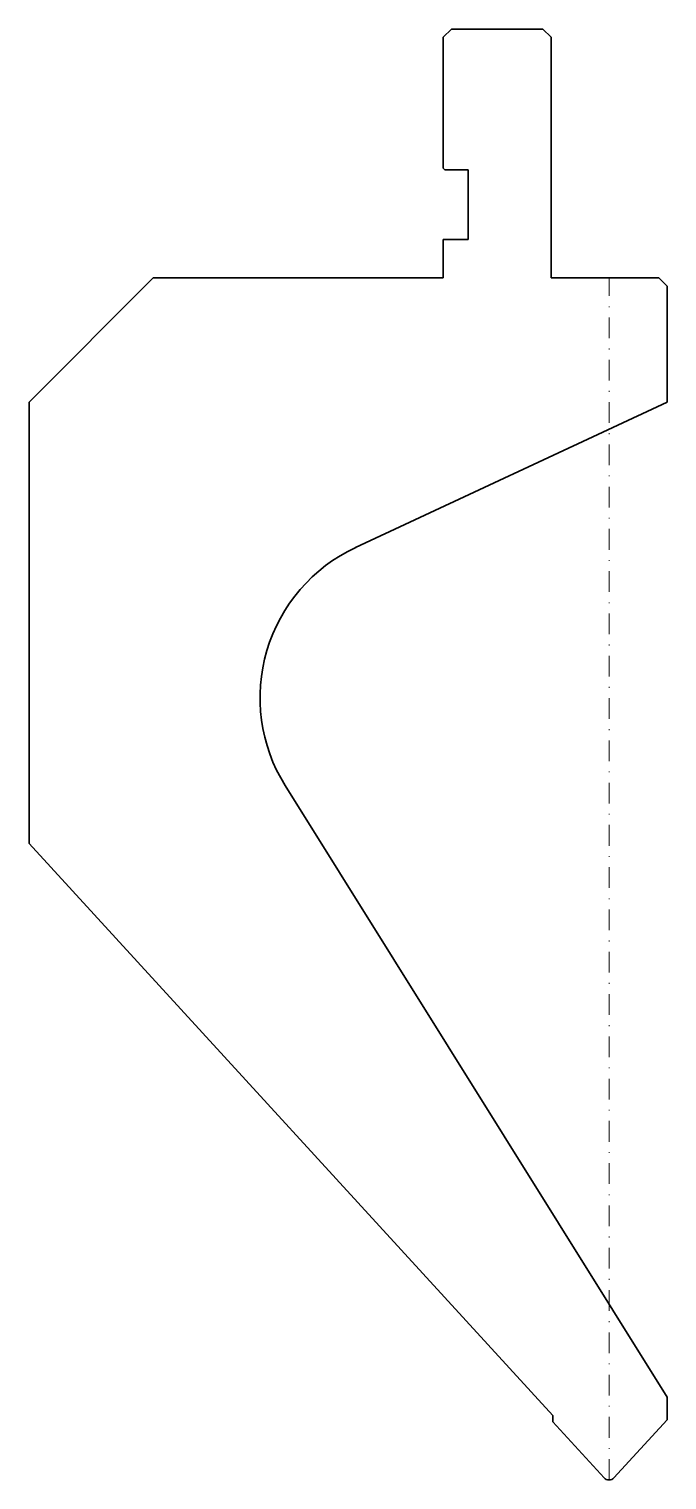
# Model space of a CAD drawing. Header units: millimetres. Extents: x -70 to 7, y 0 to 175.
import ezdxf

# ---------------------------------------------------------------- set-up
doc = ezdxf.new("R2010")
doc.units = ezdxf.units.MM
doc.header["$LTSCALE"] = 5
doc.linetypes.add('AUSGEZOGEN', pattern=[0])
doc.linetypes.add('DASHDOT', pattern=[1, 0.5, -0.25, 0, -0.25])
doc.layers.add('2', color=7, linetype='Continuous')

msp = doc.modelspace()

# ---------------------------------------------------------------- linework, layer by layer
at = {"layer": '2', "color": 7, "linetype": 'AUSGEZOGEN', "lineweight": 35}
for p, q in [((-19, 175), (-20, 174)), ((-20, 174), (-20, 158.2)), ((-8, 175), (-19, 175)), ((-7, 174), (-8, 175)), ((-7, 145), (-7, 174)), ((-20, 158.2), (-19.8, 158)), ((-19.8, 158), (-17, 158)), ((-17, 158), (-17, 149.6)), ((-17, 149.6), (-20, 149.6)), ((-20, 149.6), (-20, 145)), ((-55, 145), (-70, 130)), ((-20, 145), (-55, 145)), ((6, 145), (-7, 145)), ((7, 144), (6, 145)), ((7, 130), (7, 144)), ((-70, 130), (-70, 76.75)), ((-30.58, 112.48), (7, 130)), ((7, 10), (-39.09, 83.75)), ((-70, 76.75), (-6.78, 7.76)), ((7, 7.26), (7, 10)), ((-6.78, 7.76), (-6.78, 7.02)), ((-6.78, 7.02), (-0.59, 0.26)), ((0.59, 0.26), (7, 7.26))]:
    msp.add_line(p, q, dxfattribs=at)
at = {"layer": '2', "color": 7, "linetype": 'DASHDOT', "lineweight": 18}
msp.add_line((0, 0), (0, 145), dxfattribs=at)
at = {"layer": '2', "color": 7, "linetype": 'AUSGEZOGEN', "lineweight": 35}
for centre, radius, start, end in [((-22.12, 94.35), 20, 115, 212), ((0, 0.8), 0.8, 222.5, 317.5)]:
    msp.add_arc(centre, radius, start, end, dxfattribs=at)

doc.saveas('drawing.dxf')
